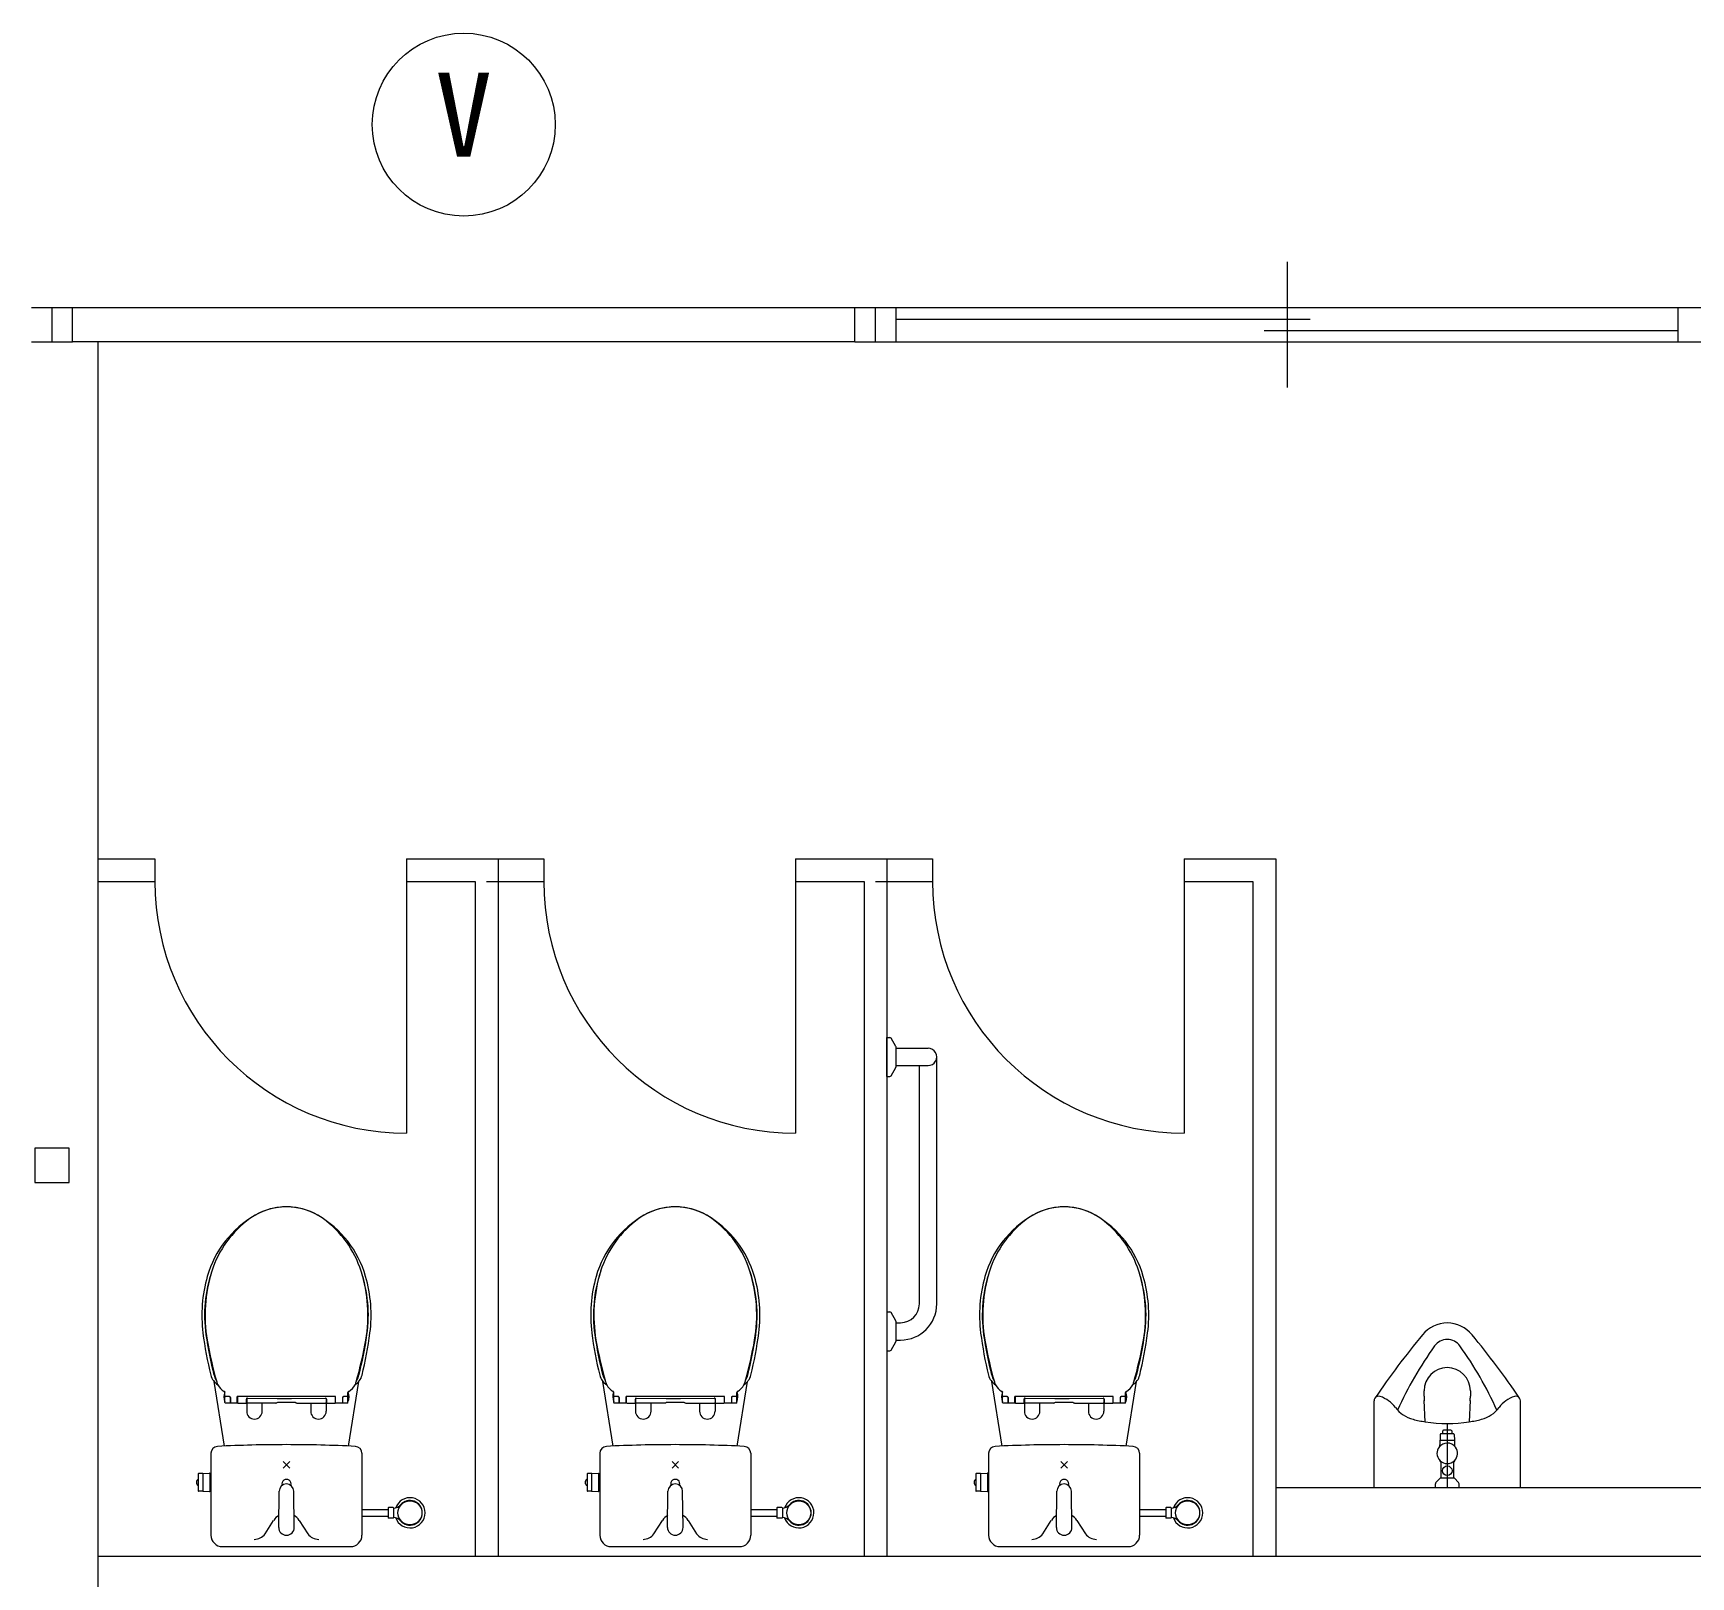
# Model space of a CAD drawing. Units: millimetres at full size, sheet at 1:100. Extents: x -84100 to 167013, y -59450 to 59350.
# Drawn here: x -53995 to -50371, y -18928 to -15553 of the extents above; entities that cross this region are included whole.
import ezdxf
from ezdxf.enums import TextEntityAlignment as Align

# ---------------------------------------------------------------- set-up
doc = ezdxf.new("R2010")
doc.units = ezdxf.units.MM
doc.header["$LTSCALE"] = 100
for name, color, linetype, lineweight in [('0-2_間仕切り', 5, 'Continuous', 9), ('0-4_通り芯', 3, 'Continuous', 9), ('0-7_作図線', 7, 'Continuous', 9), ('0-B_部屋面積', 4, 'Continuous', 9), ('3-3', 4, 'Continuous', 9)]:
    doc.layers.add(name, color=color, linetype=linetype, lineweight=lineweight)
doc.styles.add('ＭＳ ゴシック', font='')
doc.styles.get('ＭＳ ゴシック').set_extended_font_data('MS Gothic')

msp = doc.modelspace()

# ---------------------------------------------------------------- linework, layer by layer
at = {"layer": '0-2_間仕切り'}
for p, q in [((-51253.5, -16053.3), (-51253.5, -16328.3)), ((-52108.5, -16153.3), (-50398.5, -16153.3)), ((-52108.5, -16178.3), (-51203.5, -16178.3)), ((-52108.5, -16228.3), (-50398.5, -16228.3)), ((-51303.5, -16203.3), (-50398.5, -16203.3))]:
    msp.add_line(p, q, dxfattribs=at)
at = {"layer": '0-4_通り芯'}
for p, q in [((-53908.5, -16153.3), (-52198.5, -16153.3)), ((-52198.5, -16228.3), (-53908.5, -16228.3)), ((-53853.5, -16228.3), (-53853.5, -25228.3)), ((-53853.5, -18883.3), (-47663.5, -18883.3))]:
    msp.add_line(p, q, dxfattribs=at)
at = {"layer": '0-7_作図線'}
for p, q in [((-53998.5, -16153.3), (-53908.5, -16153.3)), ((-53953.5, -16228.3), (-53953.5, -16153.3)), ((-53908.5, -16228.3), (-53908.5, -16153.3)), ((-52198.5, -16153.3), (-52108.5, -16153.3)), ((-52198.5, -16228.3), (-52198.5, -16153.3)), ((-52153.5, -16228.3), (-52153.5, -16153.3)), ((-52108.5, -16228.3), (-52108.5, -16153.3)), ((-50398.5, -16153.3), (-50308.5, -16153.3)), ((-50398.5, -16228.3), (-50398.5, -16153.3)), ((-53998.5, -16228.3), (-53908.5, -16228.3)), ((-52198.5, -16228.3), (-52108.5, -16228.3)), ((-50398.5, -16228.3), (-50308.5, -16228.3))]:
    msp.add_line(p, q, dxfattribs=at)
msp.add_lwpolyline([(-53991, -18065.8), (-53916, -18065.8), (-53916, -17990.8), (-53991, -17990.8)], close=True, dxfattribs=at)
at = {"layer": '0-B_部屋面積'}
for p, q in [((-53853.5, -17358.3), (-53728.5, -17358.3)), ((-53728.5, -17358.3), (-53728.5, -17408.3)), ((-53178.5, -17358.3), (-53178.5, -17958.3)), ((-53178.5, -17358.3), (-52978.5, -17358.3)), ((-53003.5, -17358.3), (-52878.5, -17358.3)), ((-52978.5, -17358.3), (-52978.5, -18883.3)), ((-52878.5, -17358.3), (-52878.5, -17408.3)), ((-52328.5, -17358.3), (-52128.5, -17358.3)), ((-52328.5, -17358.3), (-52328.5, -17958.3)), ((-52153.5, -17358.3), (-52028.5, -17358.3)), ((-52128.5, -17358.3), (-52128.5, -18883.3)), ((-52028.5, -17358.3), (-52028.5, -17408.3)), ((-51478.5, -17358.3), (-51278.5, -17358.3)), ((-51478.5, -17358.3), (-51478.5, -17958.3)), ((-51278.5, -17358.3), (-51278.5, -18883.3)), ((-53853.5, -17408.3), (-53728.5, -17408.3)), ((-53178.5, -17408.3), (-53028.5, -17408.3)), ((-53028.5, -17408.3), (-53028.5, -18883.3)), ((-53003.5, -17408.3), (-52878.5, -17408.3)), ((-52328.5, -17408.3), (-52178.5, -17408.3)), ((-52178.5, -17408.3), (-52178.5, -18883.3)), ((-52153.5, -17408.3), (-52028.5, -17408.3)), ((-51478.5, -17408.3), (-51328.5, -17408.3)), ((-51328.5, -17408.3), (-51328.5, -18883.3)), ((-52128.5, -17834.1), (-52128.5, -17749.1)), ((-52128.5, -17749.1), (-52121.8, -17749.1)), ((-52108.8, -17768.7), (-52119.2, -17750.6)), ((-52108.5, -17813.6), (-52108.5, -17769.6)), ((-52108.5, -17772.6), (-52038.5, -17772.6)), ((-52019.5, -18331.6), (-52019.5, -17791.6)), ((-52119.1, -17832.6), (-52108.8, -17814.6)), ((-52108.5, -17810.6), (-52038.5, -17810.6)), ((-52057.5, -18331.6), (-52057.5, -17810.6)), ((-52128.5, -17834.1), (-52121.8, -17834.1)), ((-52128.5, -18349.1), (-52121.8, -18349.1)), ((-52108.8, -18368.6), (-52119.1, -18350.6)), ((-52108.5, -18413.6), (-52108.5, -18369.7)), ((-52108.5, -18372.6), (-52098.5, -18372.6)), ((-52128.5, -18434.1), (-52121.8, -18434.1)), ((-52119.1, -18432.6), (-52108.8, -18414.6)), ((-52108.5, -18410.6), (-52098.5, -18410.6)), ((-53576.5, -18642.4), (-53599.1, -18501.4)), ((-53305.5, -18642.4), (-53282.9, -18501.4)), ((-52726.5, -18642.4), (-52749.1, -18501.4)), ((-52455.5, -18642.4), (-52432.9, -18501.4)), ((-51876.5, -18642.4), (-51899.1, -18501.4)), ((-51605.5, -18642.4), (-51582.9, -18501.4)), ((-53575.5, -18547.3), (-53575.5, -18525.5)), ((-53565.5, -18534.3), (-53575.5, -18534.3)), ((-53563.7, -18548.3), (-53574.5, -18548.3)), ((-53565.7, -18534.6), (-53573.8, -18534.3)), ((-53563.7, -18548.3), (-53563.7, -18536.6)), ((-53563.5, -18536.3), (-53563.5, -18547.3)), ((-53549.5, -18548.3), (-53562.5, -18548.3)), ((-53548.5, -18547.3), (-53548.5, -18533.9)), ((-53548.3, -18533.9), (-53548.5, -18533.9)), ((-53548.3, -18533.9), (-53548.3, -18547.3)), ((-53471, -18533.9), (-53548.3, -18533.9)), ((-53547.3, -18548.3), (-53529.3, -18548.3)), ((-53528.3, -18547.3), (-53528.3, -18539.6)), ((-53528, -18538.6), (-53528, -18566.3)), ((-53464, -18548.3), (-53527, -18548.3)), ((-53526.2, -18537.6), (-53461, -18538.3)), ((-53494.1, -18553.3), (-53494.1, -18548.3)), ((-53494, -18566.3), (-53494, -18553.3)), ((-53461, -18538.3), (-53452, -18538.3)), ((-53422.4, -18547.3), (-53459.7, -18547.3)), ((-53452, -18538.3), (-53441, -18538.3)), ((-53441, -18538.3), (-53430, -18538.3)), ((-53430, -18538.3), (-53355.8, -18537.6)), ((-53418, -18548.3), (-53355, -18548.3)), ((-53333.8, -18533.9), (-53411, -18533.9)), ((-53388, -18553.3), (-53388, -18566.3)), ((-53387.9, -18548.3), (-53387.9, -18553.3)), ((-53354, -18538.6), (-53354, -18566.3)), ((-53353.8, -18539.6), (-53353.8, -18547.3)), ((-53352.8, -18548.3), (-53334.8, -18548.3)), ((-53333.8, -18547.3), (-53333.8, -18533.9)), ((-53333.5, -18533.9), (-53333.8, -18533.9)), ((-53333.5, -18547.3), (-53333.5, -18533.9)), ((-53319.5, -18548.3), (-53332.5, -18548.3)), ((-53318.5, -18536.3), (-53318.5, -18547.3)), ((-53318.3, -18536.6), (-53318.3, -18548.3)), ((-53307.5, -18548.3), (-53318.3, -18548.3)), ((-53306.5, -18534.3), (-53316.5, -18534.3)), ((-53308.2, -18534.3), (-53316.4, -18534.6)), ((-53306.5, -18547.3), (-53306.5, -18525.5)), ((-52725.5, -18547.3), (-52725.5, -18525.5)), ((-52715.5, -18534.3), (-52725.5, -18534.3)), ((-52713.7, -18548.3), (-52724.5, -18548.3)), ((-52715.7, -18534.6), (-52723.8, -18534.3)), ((-52713.7, -18548.3), (-52713.7, -18536.6)), ((-52713.5, -18536.3), (-52713.5, -18547.3)), ((-52699.5, -18548.3), (-52712.5, -18548.3)), ((-52698.5, -18547.3), (-52698.5, -18533.9)), ((-52698.3, -18533.9), (-52698.3, -18547.3)), ((-52697.3, -18548.3), (-52679.3, -18548.3)), ((-52678.3, -18547.3), (-52678.3, -18539.6)), ((-52678, -18538.6), (-52678, -18566.3)), ((-52614, -18548.3), (-52677, -18548.3)), ((-52644.1, -18553.3), (-52644.1, -18548.3)), ((-52644, -18566.3), (-52644, -18553.3)), ((-52620, -18533.9), (-52621, -18533.9)), ((-52618.9, -18533.9), (-52620, -18533.9)), ((-52617.6, -18533.9), (-52618.9, -18533.9)), ((-52616.2, -18533.9), (-52617.6, -18533.9)), ((-52614.6, -18533.9), (-52616.2, -18533.9)), ((-52612.9, -18533.9), (-52614.6, -18533.9)), ((-52611, -18533.9), (-52612.9, -18533.9)), ((-52609, -18533.9), (-52611, -18533.9)), ((-52572.4, -18547.3), (-52609.7, -18547.3)), ((-52606.8, -18533.9), (-52609, -18533.9)), ((-52604.5, -18533.9), (-52606.8, -18533.9)), ((-52602, -18533.9), (-52604.5, -18533.9)), ((-52596.5, -18533.8), (-52602, -18533.9)), ((-52602, -18538.3), (-52591, -18538.3)), ((-52591, -18533.8), (-52596.5, -18533.8)), ((-52585.5, -18533.8), (-52591, -18533.8)), ((-52591, -18538.3), (-52580, -18538.3)), ((-52580, -18533.9), (-52585.5, -18533.8)), ((-52577.5, -18533.9), (-52580, -18533.9)), ((-52580, -18538.3), (-52505.8, -18537.6)), ((-52575.2, -18533.9), (-52577.5, -18533.9)), ((-52573.1, -18533.9), (-52575.2, -18533.9)), ((-52571, -18533.9), (-52573.1, -18533.9)), ((-52569.2, -18533.9), (-52571, -18533.9)), ((-52567.4, -18533.9), (-52569.2, -18533.9)), ((-52568, -18548.3), (-52505, -18548.3)), ((-52565.8, -18533.9), (-52567.4, -18533.9)), ((-52564.4, -18533.9), (-52565.8, -18533.9)), ((-52563.1, -18533.9), (-52564.4, -18533.9)), ((-52562, -18533.9), (-52563.1, -18533.9)), ((-52561, -18533.9), (-52562, -18533.9)), ((-52483.8, -18533.9), (-52561, -18533.9)), ((-52538, -18553.3), (-52538, -18566.3)), ((-52537.9, -18548.3), (-52537.9, -18553.3)), ((-52504, -18538.6), (-52504, -18566.3)), ((-52503.8, -18539.6), (-52503.8, -18547.3)), ((-52502.8, -18548.3), (-52484.8, -18548.3)), ((-52483.5, -18533.9), (-52483.8, -18533.9)), ((-52483.8, -18547.3), (-52483.8, -18533.9)), ((-52483.5, -18547.3), (-52483.5, -18533.9)), ((-52469.5, -18548.3), (-52482.5, -18548.3)), ((-52468.5, -18536.3), (-52468.5, -18547.3)), ((-52468.3, -18536.6), (-52468.3, -18548.3)), ((-52457.5, -18548.3), (-52468.3, -18548.3)), ((-52456.5, -18534.3), (-52466.5, -18534.3)), ((-52458.2, -18534.3), (-52466.4, -18534.6)), ((-52456.5, -18547.3), (-52456.5, -18525.5)), ((-51875.5, -18547.3), (-51875.5, -18525.5)), ((-51865.5, -18534.3), (-51875.5, -18534.3)), ((-51863.7, -18548.3), (-51874.5, -18548.3)), ((-51865.7, -18534.6), (-51873.8, -18534.3)), ((-51863.7, -18548.3), (-51863.7, -18536.6)), ((-51863.5, -18536.3), (-51863.5, -18547.3)), ((-51849.5, -18548.3), (-51862.5, -18548.3)), ((-51848.5, -18547.3), (-51848.5, -18533.9)), ((-51848.3, -18533.9), (-51848.3, -18547.3)), ((-51847.3, -18548.3), (-51829.3, -18548.3)), ((-51828.3, -18547.3), (-51828.3, -18539.6)), ((-51828, -18538.6), (-51828, -18566.3)), ((-51764, -18548.3), (-51827, -18548.3)), ((-51794.1, -18553.3), (-51794.1, -18548.3)), ((-51794, -18566.3), (-51794, -18553.3)), ((-51770, -18533.9), (-51771, -18533.9)), ((-51768.9, -18533.9), (-51770, -18533.9)), ((-51767.6, -18533.9), (-51768.9, -18533.9)), ((-51766.2, -18533.9), (-51767.6, -18533.9)), ((-51764.6, -18533.9), (-51766.2, -18533.9)), ((-51762.9, -18533.9), (-51764.6, -18533.9)), ((-51761, -18533.9), (-51762.9, -18533.9)), ((-51759, -18533.9), (-51761, -18533.9)), ((-51722.4, -18547.3), (-51759.7, -18547.3)), ((-51756.8, -18533.9), (-51759, -18533.9)), ((-51754.5, -18533.9), (-51756.8, -18533.9)), ((-51752, -18533.9), (-51754.5, -18533.9)), ((-51746.5, -18533.8), (-51752, -18533.9)), ((-51752, -18538.3), (-51741, -18538.3)), ((-51741, -18533.8), (-51746.5, -18533.8)), ((-51735.5, -18533.8), (-51741, -18533.8)), ((-51741, -18538.3), (-51730, -18538.3)), ((-51730, -18533.9), (-51735.5, -18533.8)), ((-51727.5, -18533.9), (-51730, -18533.9)), ((-51730, -18538.3), (-51655.8, -18537.6)), ((-51725.2, -18533.9), (-51727.5, -18533.9)), ((-51723.1, -18533.9), (-51725.2, -18533.9)), ((-51721, -18533.9), (-51723.1, -18533.9)), ((-51719.2, -18533.9), (-51721, -18533.9)), ((-51717.4, -18533.9), (-51719.2, -18533.9)), ((-51718, -18548.3), (-51655, -18548.3)), ((-51715.8, -18533.9), (-51717.4, -18533.9)), ((-51714.4, -18533.9), (-51715.8, -18533.9)), ((-51713.1, -18533.9), (-51714.4, -18533.9)), ((-51712, -18533.9), (-51713.1, -18533.9)), ((-51711, -18533.9), (-51712, -18533.9)), ((-51633.8, -18533.9), (-51711, -18533.9)), ((-51688, -18553.3), (-51688, -18566.3)), ((-51687.9, -18548.3), (-51687.9, -18553.3)), ((-51654, -18538.6), (-51654, -18566.3)), ((-51653.8, -18539.6), (-51653.8, -18547.3)), ((-51652.8, -18548.3), (-51634.8, -18548.3)), ((-51633.5, -18533.9), (-51633.8, -18533.9)), ((-51633.8, -18547.3), (-51633.8, -18533.9)), ((-51633.5, -18547.3), (-51633.5, -18533.9)), ((-51619.5, -18548.3), (-51632.5, -18548.3)), ((-51618.5, -18536.3), (-51618.5, -18547.3)), ((-51618.3, -18536.6), (-51618.3, -18548.3)), ((-51607.5, -18548.3), (-51618.3, -18548.3)), ((-51606.5, -18534.3), (-51616.5, -18534.3)), ((-51608.2, -18534.3), (-51616.4, -18534.6)), ((-51606.5, -18547.3), (-51606.5, -18525.5)), ((-51063.5, -18733.3), (-51063.5, -18543.3)), ((-50954, -18533.4), (-50954, -18521.4)), ((-50951.5, -18589.5), (-50953.8, -18543.1)), ((-50853.3, -18543.1), (-50855.6, -18589.5)), ((-50853, -18521.4), (-50853, -18533.4)), ((-50743.5, -18733.3), (-50743.5, -18543.3)), ((-50918.8, -18617.3), (-50919, -18629.3)), ((-50913.5, -18615.3), (-50913.4, -18609.3)), ((-50903.5, -18593.3), (-50903.5, -18733.3)), ((-50893.7, -18609.3), (-50893.6, -18615.3)), ((-50888.2, -18617.3), (-50888, -18629.3)), ((-53606, -18658.1), (-53606, -18837.3)), ((-53276, -18658.1), (-53276, -18837.3)), ((-52756, -18658.1), (-52756, -18837.3)), ((-52426, -18658.1), (-52426, -18837.3)), ((-51906, -18658.1), (-51906, -18837.3)), ((-51576, -18658.1), (-51576, -18837.3)), ((-50919.3, -18629.3), (-50887.8, -18629.3)), ((-50919.3, -18638.5), (-50919.3, -18629.3)), ((-50887.8, -18629.3), (-50887.8, -18638.5)), ((-53448.1, -18690.4), (-53434, -18676.3)), ((-53448.1, -18676.3), (-53434, -18690.4)), ((-52598.1, -18676.3), (-52584, -18690.4)), ((-52598.1, -18690.4), (-52584, -18676.3)), ((-51748.1, -18676.3), (-51733.9, -18690.4)), ((-51748.1, -18690.4), (-51733.9, -18676.3)), ((-50917, -18712.3), (-50917, -18680)), ((-50890, -18680), (-50890, -18712.3)), ((-53634, -18703.6), (-53634, -18740.1)), ((-53624, -18702.6), (-53633, -18702.6)), ((-53624, -18702.6), (-53624, -18741.1)), ((-53623.7, -18702.3), (-53609.1, -18701.9)), ((-53608, -18740.8), (-53608, -18702.9)), ((-53608, -18705.8), (-53606, -18705.8)), ((-52784, -18703.6), (-52784, -18740.1)), ((-52774, -18702.6), (-52783, -18702.6)), ((-52774, -18702.6), (-52774, -18741.1)), ((-52773.7, -18702.3), (-52759.1, -18701.9)), ((-52758, -18740.8), (-52758, -18702.9)), ((-52758, -18705.8), (-52756, -18705.8)), ((-51934, -18703.6), (-51934, -18740.1)), ((-51924, -18702.6), (-51933, -18702.6)), ((-51924, -18702.6), (-51924, -18741.1)), ((-51923.7, -18702.3), (-51909.1, -18701.9)), ((-51908, -18740.8), (-51908, -18702.9)), ((-51908, -18705.8), (-51906, -18705.8)), ((-51278.5, -18733.3), (-47753.5, -18733.3)), ((-50929.3, -18733.3), (-50929.3, -18724.9)), ((-50919.2, -18712.8), (-50928.2, -18722.2)), ((-50888.9, -18712.3), (-50918.1, -18712.3)), ((-50887.8, -18712.8), (-50878.9, -18722.2)), ((-50877.8, -18733.3), (-50877.8, -18724.9)), ((-53624, -18741.1), (-53633, -18741.1)), ((-53623.7, -18741.3), (-53609.1, -18741.8)), ((-53608, -18737.8), (-53606, -18737.8)), ((-53458, -18820.1), (-53457, -18741.3)), ((-53424, -18820.1), (-53425, -18741.3)), ((-52774, -18741.1), (-52783, -18741.1)), ((-52773.7, -18741.3), (-52759.1, -18741.8)), ((-52758, -18737.8), (-52756, -18737.8)), ((-52608, -18820.1), (-52607, -18741.3)), ((-52574, -18820.1), (-52575, -18741.3)), ((-51924, -18741.1), (-51933, -18741.1)), ((-51923.7, -18741.3), (-51909.1, -18741.8)), ((-51908, -18737.8), (-51906, -18737.8)), ((-51758, -18820.1), (-51757, -18741.3)), ((-51724, -18820.1), (-51725, -18741.3)), ((-53487.7, -18834.4), (-53469, -18804.8)), ((-53413.1, -18804.8), (-53394.4, -18834.4)), ((-53276, -18781), (-53219, -18781)), ((-53276, -18795.6), (-53219, -18795.6)), ((-53219, -18777.3), (-53218.3, -18776.5)), ((-53219, -18777.3), (-53219, -18799.3)), ((-53219, -18799.3), (-53218.3, -18800)), ((-53207.8, -18776.5), (-53218.3, -18776.5)), ((-53207.8, -18800), (-53218.3, -18800)), ((-53207, -18777.3), (-53207.8, -18776.5)), ((-53207, -18799.3), (-53207.8, -18800)), ((-53207, -18777.3), (-53207, -18799.3)), ((-52637.7, -18834.4), (-52619, -18804.8)), ((-52563.1, -18804.8), (-52544.4, -18834.4)), ((-52426, -18781), (-52369, -18781)), ((-52426, -18795.6), (-52369, -18795.6)), ((-52369, -18777.3), (-52368.3, -18776.5)), ((-52369, -18777.3), (-52369, -18799.3)), ((-52369, -18799.3), (-52368.3, -18800)), ((-52357.8, -18800), (-52368.3, -18800)), ((-51787.7, -18834.4), (-51769, -18804.8)), ((-51713.1, -18804.8), (-51694.4, -18834.4)), ((-51576, -18781), (-51519, -18781)), ((-51576, -18795.6), (-51519, -18795.6)), ((-51519, -18777.3), (-51518.3, -18776.5)), ((-51519, -18777.3), (-51519, -18799.3)), ((-51519, -18799.3), (-51518.3, -18800)), ((-51507.8, -18800), (-51518.3, -18800)), ((-53581, -18862.3), (-53301, -18862.3)), ((-52731, -18862.3), (-52451, -18862.3)), ((-51881, -18862.3), (-51601, -18862.3))]:
    msp.add_line(p, q, dxfattribs=at)
for points in [[(-53411, -18533.9), (-53412, -18533.9), (-53413.1, -18533.9), (-53414.4, -18533.9), (-53415.8, -18533.9), (-53417.4, -18533.9), (-53419.2, -18533.9), (-53421, -18533.9), (-53423.1, -18533.9), (-53425.2, -18533.9), (-53427.5, -18533.9), (-53430, -18533.9), (-53435.5, -18533.8), (-53441, -18533.8), (-53446.5, -18533.8), (-53452, -18533.9), (-53454.5, -18533.9), (-53456.8, -18533.9), (-53459, -18533.9), (-53461, -18533.9), (-53462.9, -18533.9), (-53464.6, -18533.9), (-53466.2, -18533.9), (-53467.6, -18533.9), (-53468.9, -18533.9), (-53470, -18533.9), (-53471, -18533.9)], [(-52621, -18533.9), (-52698.3, -18533.9), (-52698.5, -18533.9)], [(-52676.2, -18537.6), (-52611, -18538.3), (-52602, -18538.3)], [(-51771, -18533.9), (-51848.3, -18533.9), (-51848.5, -18533.9)], [(-51826.2, -18537.6), (-51761, -18538.3), (-51752, -18538.3)], [(-50890.2, -18615.3), (-50913.5, -18615.3), (-50916.8, -18615.3)], [(-52357, -18777.3), (-52357.8, -18776.5), (-52368.3, -18776.5)], [(-52357, -18777.3), (-52357, -18799.3), (-52357.8, -18800)], [(-51507, -18777.3), (-51507.8, -18776.5), (-51518.3, -18776.5)], [(-51507, -18777.3), (-51507, -18799.3), (-51507.8, -18800)]]:
    msp.add_lwpolyline(points, dxfattribs=at)
for centre, radius in [((-50903.5, -18696.3), 10.5), ((-53171, -18788.3), 26.2), ((-52321, -18788.3), 26.2), ((-51471, -18788.3), 26.2)]:
    msp.add_circle(centre, radius, dxfattribs=at)
for centre, radius, start, end in [((-53178.5, -17408.3), 550, 180, 270), ((-52328.5, -17408.3), 550, 180, 270), ((-51478.5, -17408.3), 550, 180, 270), ((-52121.8, -17752.1), 3, 29.898, 90), ((-52110.5, -17769.6), 2, 0, 29.9), ((-52038.5, -17791.6), 19, 269.9996, 90), ((-52110.5, -17813.6), 2, 330.1, 360), ((-52121.8, -17831.1), 3, 270, 330.102), ((-53395.9, -18334.2), 227, 120.0891, 163.9428), ((-53389.6, -18327.8), 225, 125.737, 162.4982), ((-53441, -18256.3), 137, 54.263, 125.737), ((-53441, -18256.3), 137, 59.9109, 120.089), ((-53486.1, -18334.2), 227, 16.0572, 59.9109), ((-53492.4, -18327.8), 225, 17.5018, 54.263), ((-52545.9, -18334.2), 227, 120.0891, 163.9428), ((-52539.6, -18327.8), 225, 125.737, 162.4982), ((-52591, -18256.3), 137, 54.263, 125.737), ((-52591, -18256.3), 137, 59.9109, 120.089), ((-52636.1, -18334.2), 227, 16.0572, 59.9109), ((-52642.4, -18327.8), 225, 17.5018, 54.263), ((-51695.9, -18334.2), 227, 120.0891, 163.9428), ((-51689.6, -18327.8), 225, 125.737, 162.4982), ((-51741, -18256.3), 137, 54.263, 125.737), ((-51741, -18256.3), 137, 59.9109, 120.089), ((-51786.1, -18334.2), 227, 16.0572, 59.9109), ((-51792.4, -18327.8), 225, 17.5018, 54.263), ((-53319, -18356.3), 301, 161.2166, 188.144), ((-53299, -18356.3), 320, 162.4982, 189.7492), ((-53563, -18356.3), 301, 351.8559, 18.7834), ((-53583, -18356.3), 320, 350.2508, 17.5017), ((-52469, -18356.3), 301, 161.2166, 188.144), ((-52449, -18356.3), 320, 162.4982, 189.7492), ((-52713, -18356.3), 301, 351.8559, 18.7834), ((-52733, -18356.3), 320, 350.2508, 17.5017), ((-51619, -18356.3), 301, 161.2166, 188.144), ((-51599, -18356.3), 320, 162.4982, 189.7492), ((-51863, -18356.3), 301, 351.8559, 18.7834), ((-51883, -18356.3), 320, 350.2508, 17.5017), ((-53319, -18356.3), 307, 163.9428, 187.2655), ((-53563, -18356.3), 307, 352.7344, 16.0572), ((-52469, -18356.3), 307, 163.9428, 187.2655), ((-52713, -18356.3), 307, 352.7344, 16.0572), ((-51619, -18356.3), 307, 163.9428, 187.2655), ((-51863, -18356.3), 307, 352.7344, 16.0572), ((-52098.5, -18331.6), 41, 270, 0), ((-52098.5, -18331.6), 79, 270, 0), ((-52121.8, -18352.1), 3, 29.899, 90), ((-52110.5, -18369.7), 2, 0, 29.9), ((-52830, -18294), 800, 187.2656, 193.9829), ((-52785.5, -18280), 840, 188.144, 194.3016), ((-54096.6, -18280), 840, 345.6984, 351.8559), ((-54052.1, -18294), 800, 346.0171, 352.7344), ((-51980, -18294), 800, 187.2656, 193.9829), ((-51935.5, -18280), 840, 188.144, 194.3016), ((-53246.6, -18280), 840, 345.6984, 351.8559), ((-53202.1, -18294), 800, 346.0171, 352.7344), ((-51130, -18294), 800, 187.2656, 193.9829), ((-51085.5, -18280), 840, 188.144, 194.3016), ((-52396.6, -18280), 840, 345.6984, 351.8559), ((-52352.1, -18294), 800, 346.0171, 352.7344), ((-49411.6, -19667.7), 2000, 140.6252, 145.5969), ((-50903.5, -18443.3), 70, 90, 140.6249), ((-50903.5, -18443.3), 70, 39.3745, 90), ((-52395.4, -19667.7), 2000, 34.4031, 39.3747), ((-52766.8, -18264.9), 860, 189.7492, 196.0105), ((-54115.2, -18264.9), 860, 343.9895, 350.2508), ((-51916.8, -18264.9), 860, 189.7492, 196.0105), ((-53265.2, -18264.9), 860, 343.9895, 350.2508), ((-52121.8, -18431.1), 3, 270, 330.101), ((-52110.5, -18413.6), 2, 330.1, 360), ((-51066.8, -18264.9), 860, 189.7492, 196.0105), ((-52415.2, -18264.9), 860, 343.9895, 350.2508), ((-50282.2, -18891.4), 800, 144.2022, 155.8279), ((-50903.5, -18443.3), 34, 35.8066, 144.1957), ((-51524.8, -18891.4), 800, 24.172, 35.7978), ((-50903.5, -18521.4), 50.5, 0, 180), ((-53572.3, -18478.8), 35, 193.9829, 237.8578), ((-53565.5, -18478.8), 35, 194.3016, 214.0763), ((-53559.8, -18492.4), 35, 196.0105, 207.2597), ((-53559.8, -18492.4), 35, 207.2597, 240.517), ((-53322.2, -18492.4), 35, 299.483, 332.7403), ((-53309.7, -18478.8), 35, 302.1422, 346.0171), ((-53322.2, -18492.4), 35, 332.7403, 343.9895), ((-53316.5, -18478.8), 35, 325.9236, 345.6984), ((-52722.3, -18478.8), 35, 193.9829, 237.8578), ((-52715.5, -18478.8), 35, 194.3016, 214.0763), ((-52709.8, -18492.4), 35, 196.0105, 207.2597), ((-52709.8, -18492.4), 35, 207.2597, 240.517), ((-52472.2, -18492.4), 35, 299.483, 332.7403), ((-52459.7, -18478.8), 35, 302.1422, 346.0171), ((-52472.2, -18492.4), 35, 332.7403, 343.9895), ((-52466.5, -18478.8), 35, 325.9236, 345.6984), ((-51872.3, -18478.8), 35, 193.9829, 237.8578), ((-51865.5, -18478.8), 35, 194.3016, 214.0763), ((-51859.8, -18492.4), 35, 196.0105, 207.2597), ((-51859.8, -18492.4), 35, 207.2597, 240.517), ((-51622.2, -18492.4), 35, 299.483, 332.7403), ((-51609.7, -18478.8), 35, 302.1422, 346.0171), ((-51622.2, -18492.4), 35, 332.7403, 343.9895), ((-51616.5, -18478.8), 35, 325.9236, 345.6984), ((-53547.8, -18534.3), 30, 159.7594, 202.5403), ((-53578.5, -18525.5), 3, 31.3923, 60.517), ((-53578.5, -18525.5), 3, 0, 31.3923), ((-53574.5, -18533.3), 1, 180, 270), ((-53574.5, -18547.3), 1, 180, 270), ((-53565.7, -18536.6), 2, 0, 88.2986), ((-53565.5, -18536.3), 2, 0, 90), ((-53562.5, -18547.3), 1, 180, 270), ((-53549.5, -18547.3), 1, 270, 0), ((-53547.3, -18547.3), 1, 180, 270), ((-53529.3, -18547.3), 1, 270, 0), ((-53526.3, -18539.6), 2, 151.045, 180), ((-53526.3, -18539.6), 2, 89.0234, 151.045), ((-53527, -18547.3), 1, 180, 270), ((-53464, -18543.3), 5, 270, 295.8419), ((-53459.7, -18552.3), 5, 90, 115.8419), ((-53422.4, -18552.3), 5, 64.1581, 90), ((-53418, -18543.3), 5, 244.1581, 270), ((-53355.8, -18539.6), 2, 28.955, 90.9537), ((-53355, -18547.3), 1, 270, 0), ((-53355.8, -18539.6), 2, 0, 28.955), ((-53352.8, -18547.3), 1, 180, 270), ((-53334.8, -18547.3), 1, 270, 0), ((-53332.5, -18547.3), 1, 180, 270), ((-53319.5, -18547.3), 1, 270, 0), ((-53316.5, -18536.3), 2, 90, 180), ((-53316.3, -18536.6), 2, 91.7014, 180), ((-53307.5, -18533.3), 1, 270, 0), ((-53307.5, -18547.3), 1, 270, 0), ((-53334.2, -18534.3), 30, 337.4597, 20.2406), ((-53303.5, -18525.5), 3, 148.6077, 180), ((-53303.5, -18525.5), 3, 119.483, 148.6076), ((-52697.8, -18534.3), 30, 159.7594, 202.5403), ((-52728.5, -18525.5), 3, 31.3923, 60.517), ((-52728.5, -18525.5), 3, 0, 31.3923), ((-52724.5, -18533.3), 1, 180, 270), ((-52724.5, -18547.3), 1, 180, 270), ((-52715.7, -18536.6), 2, 0, 88.2986), ((-52715.5, -18536.3), 2, 0, 90), ((-52712.5, -18547.3), 1, 180, 270), ((-52699.5, -18547.3), 1, 270, 0), ((-52697.3, -18547.3), 1, 180, 270), ((-52679.3, -18547.3), 1, 270, 0), ((-52676.3, -18539.6), 2, 151.045, 180), ((-52676.3, -18539.6), 2, 89.0234, 151.045), ((-52677, -18547.3), 1, 180, 270), ((-52614, -18543.3), 5, 270, 295.8419), ((-52609.7, -18552.3), 5, 90, 115.8419), ((-52572.4, -18552.3), 5, 64.1581, 90), ((-52568, -18543.3), 5, 244.1581, 270), ((-52505.8, -18539.6), 2, 28.955, 90.9537), ((-52505, -18547.3), 1, 270, 0), ((-52505.8, -18539.6), 2, 0, 28.955), ((-52502.8, -18547.3), 1, 180, 270), ((-52484.8, -18547.3), 1, 270, 0), ((-52482.5, -18547.3), 1, 180, 270), ((-52469.5, -18547.3), 1, 270, 0), ((-52466.5, -18536.3), 2, 90, 180), ((-52466.3, -18536.6), 2, 91.7014, 180), ((-52457.5, -18533.3), 1, 270, 0), ((-52457.5, -18547.3), 1, 270, 0), ((-52453.5, -18525.5), 3, 148.6077, 180), ((-52484.2, -18534.3), 30, 337.4597, 20.2406), ((-52453.5, -18525.5), 3, 119.483, 148.6076), ((-51847.8, -18534.3), 30, 159.7594, 202.5403), ((-51878.5, -18525.5), 3, 31.3923, 60.517), ((-51878.5, -18525.5), 3, 0, 31.3923), ((-51874.5, -18533.3), 1, 180, 270), ((-51874.5, -18547.3), 1, 180, 270), ((-51865.7, -18536.6), 2, 0, 88.2986), ((-51865.5, -18536.3), 2, 0, 90), ((-51862.5, -18547.3), 1, 180, 270), ((-51849.5, -18547.3), 1, 270, 0), ((-51847.3, -18547.3), 1, 180, 270), ((-51829.3, -18547.3), 1, 270, 0), ((-51826.3, -18539.6), 2, 151.045, 180), ((-51826.3, -18539.6), 2, 89.0234, 151.045), ((-51827, -18547.3), 1, 180, 270), ((-51764, -18543.3), 5, 270, 295.8419), ((-51759.7, -18552.3), 5, 90, 115.8419), ((-51722.4, -18552.3), 5, 64.1581, 90), ((-51718, -18543.3), 5, 244.1581, 270), ((-51655.8, -18539.6), 2, 28.955, 90.9537), ((-51655, -18547.3), 1, 270, 0), ((-51655.8, -18539.6), 2, 0, 28.955), ((-51652.8, -18547.3), 1, 180, 270), ((-51634.8, -18547.3), 1, 270, 0), ((-51632.5, -18547.3), 1, 180, 270), ((-51619.5, -18547.3), 1, 270, 0), ((-51616.5, -18536.3), 2, 90, 180), ((-51616.3, -18536.6), 2, 91.7014, 180), ((-51607.5, -18533.3), 1, 270, 0), ((-51607.5, -18547.3), 1, 270, 0), ((-51603.5, -18525.5), 3, 148.6077, 180), ((-51634.2, -18534.3), 30, 337.4597, 20.2406), ((-51603.5, -18525.5), 3, 119.483, 148.6076), ((-51053.5, -18543.3), 10, 145.5938, 180), ((-51053.5, -18543.3), 10, 69.8671, 145.5938), ((-51072.8, -18600.1), 70, 36.9115, 71.0362), ((-50759, -18533.4), 195, 180, 182.8592), ((-51048, -18533.4), 195, 357.1408, 360), ((-50734.2, -18600.1), 70, 108.5747, 143.088), ((-50753.5, -18543.3), 10, 34.402, 107.4039), ((-50753.5, -18543.3), 10, 0, 34.402), ((-53511, -18566.3), 17, 180, 0), ((-53371, -18566.3), 17, 180, 0), ((-52661, -18566.3), 17, 180, 0), ((-52521, -18566.3), 17, 180, 0), ((-51811, -18566.3), 17, 180, 0), ((-51671, -18566.3), 17, 180, 0), ((-50960.9, -18516.1), 70, 216.9115, 255.5564), ((-50903.5, -18293.3), 300, 255.5568, 260.8041), ((-50903.5, -18293.3), 300, 260.8041, 279.1959), ((-50903.5, -18293.3), 300, 279.1959, 284.4434), ((-50846.1, -18516.1), 70, 284.4436, 323.089), ((-50916.8, -18617.3), 2, 90.0008, 178.9801), ((-50911.4, -18609.4), 2, 90.5746, 178.9085), ((-50903.5, -19407.3), 800, 89.4372, 90.5628), ((-50895.7, -18609.4), 2, 1.0973, 89.4497), ((-50890.2, -18617.3), 2, 1.0256, 90.0008), ((-53591, -18658.1), 15, 92.8775, 180), ((-53441, -21639.3), 3000, 90, 92.8804), ((-53441, -21639.3), 3000, 87.1196, 90.0001), ((-53291, -18658.1), 15, 0, 87.1187), ((-52741, -18658.1), 15, 92.8775, 180), ((-52591, -21639.3), 3000, 90, 92.8804), ((-52591, -21639.3), 3000, 87.1196, 90.0001), ((-52441, -18658.1), 15, 0, 87.1187), ((-51891, -18658.1), 15, 92.8775, 180), ((-51741, -21639.3), 3000, 90, 92.8804), ((-51741, -21639.3), 3000, 87.1196, 90.0001), ((-51591, -18658.1), 15, 0, 87.1187), ((-50903.5, -18658.3), 22.5, 142.4008, 180), ((-50903.5, -18658.3), 22.5, 180, 225.3093), ((-50929.3, -18638.5), 10, 322.4015, 360), ((-50903.5, -18658.3), 22.5, 37.9933, 142.4008), ((-50877.8, -18638.5), 10, 179.9988, 216.4952), ((-50903.5, -18658.3), 22.5, 314.7083, 37.599), ((-50903.5, -18658.3), 22.5, 225.3093, 314.7083), ((-50925, -18680), 8, 0, 44.8049), ((-50882, -18680), 8, 135.1456, 180), ((-53629.7, -18721.8), 8.3, 121.203, 238.7969), ((-53633, -18703.6), 1, 90, 180), ((-53623.7, -18702.6), 0.3, 91.7899, 180), ((-53609, -18702.9), 1, 0, 91.7899), ((-53441, -18741.3), 16, 0, 180), ((-53441, -18725.3), 10, 342.1567, 197.8433), ((-52779.7, -18721.8), 8.3, 121.203, 238.7969), ((-52783, -18703.6), 1, 90, 180), ((-52773.7, -18702.6), 0.3, 91.7899, 180), ((-52759, -18702.9), 1, 0, 91.7899), ((-52591, -18741.3), 16, 0, 180), ((-52591, -18725.3), 10, 342.1567, 197.8433), ((-51929.7, -18721.8), 8.3, 121.203, 238.7969), ((-51933, -18703.6), 1, 90, 180), ((-51923.7, -18702.6), 0.3, 91.7899, 180), ((-51909, -18702.9), 1, 0, 91.7899), ((-51741, -18741.3), 16, 0, 180), ((-51741, -18725.3), 10, 342.1567, 197.8433), ((-50925.3, -18724.9), 4, 136.3314, 180), ((-50918.1, -18713.8), 1.5, 90.0011, 136.3303), ((-50888.9, -18713.8), 1.5, 43.6713, 90.0011), ((-50881.8, -18724.9), 4, 0, 43.673), ((-53633, -18740.1), 1, 180, 270), ((-53623.7, -18741), 0.3, 180, 268.2101), ((-53609, -18740.8), 1, 268.2101, 360), ((-53207, -18758), 20, 270, 319.8582), ((-53171, -18788.3), 33, 199.0987, 160.7532), ((-53171, -18788.3), 27, 219.9937, 139.8582), ((-52783, -18740.1), 1, 180, 270), ((-52773.7, -18741), 0.3, 180, 268.2101), ((-52759, -18740.8), 1, 268.2101, 360), ((-52357, -18758), 20, 270, 319.8582), ((-52321, -18788.3), 33, 199.0987, 160.7532), ((-52321, -18788.3), 27, 219.9937, 139.8582), ((-51933, -18740.1), 1, 180, 270), ((-51923.7, -18741), 0.3, 180, 268.2101), ((-51909, -18740.8), 1, 268.2101, 360), ((-51507, -18758), 20, 270, 319.8582), ((-51471, -18788.3), 33, 199.0987, 160.7532), ((-51471, -18788.3), 27, 219.9937, 139.8582), ((-53441, -18822.3), 33, 120.3305, 147.8982), ((-53441, -18822.3), 33, 32.1017, 59.6694), ((-53207, -18818.5), 20, 39.9937, 90), ((-52591, -18822.3), 33, 120.3305, 147.8982), ((-52591, -18822.3), 33, 32.1017, 59.6694), ((-52357, -18818.5), 20, 39.9937, 90), ((-51741, -18822.3), 33, 120.3305, 147.8982), ((-51741, -18822.3), 33, 32.1017, 59.6694), ((-51507, -18818.5), 20, 39.9937, 90), ((-53581, -18837.3), 25, 180, 270), ((-53511.6, -18816.3), 30, 270, 323), ((-53441, -18820.3), 17, 179.2714, 270), ((-53441, -18820.3), 17, 270, 0.7285), ((-53370.4, -18816.3), 30, 217, 270), ((-53301, -18837.3), 25, 270, 0), ((-52731, -18837.3), 25, 180, 270), ((-52661.6, -18816.3), 30, 270, 323), ((-52591, -18820.3), 17, 179.2714, 270), ((-52591, -18820.3), 17, 270, 0.7285), ((-52520.4, -18816.3), 30, 217, 270), ((-52451, -18837.3), 25, 270, 0), ((-51881, -18837.3), 25, 180, 270), ((-51811.6, -18816.3), 30, 270, 323), ((-51741, -18820.3), 17, 179.2714, 270), ((-51741, -18820.3), 17, 270, 0.7285), ((-51670.4, -18816.3), 30, 217, 270), ((-51601, -18837.3), 25, 270, 0)]:
    msp.add_arc(centre, radius, start, end, dxfattribs=at)
at = {"layer": '3-3'}
msp.add_circle((-53053.5, -15753.3), 200, dxfattribs=at)

# ---------------------------------------------------------------- texts
at = {"layer": '3-3', "style": 'ＭＳ ゴシック'}
msp.add_text('V', height=183.3, dxfattribs=at).set_placement((-53116, -15878.3), align=Align.BOTTOM_LEFT)

doc.saveas('drawing.dxf')
